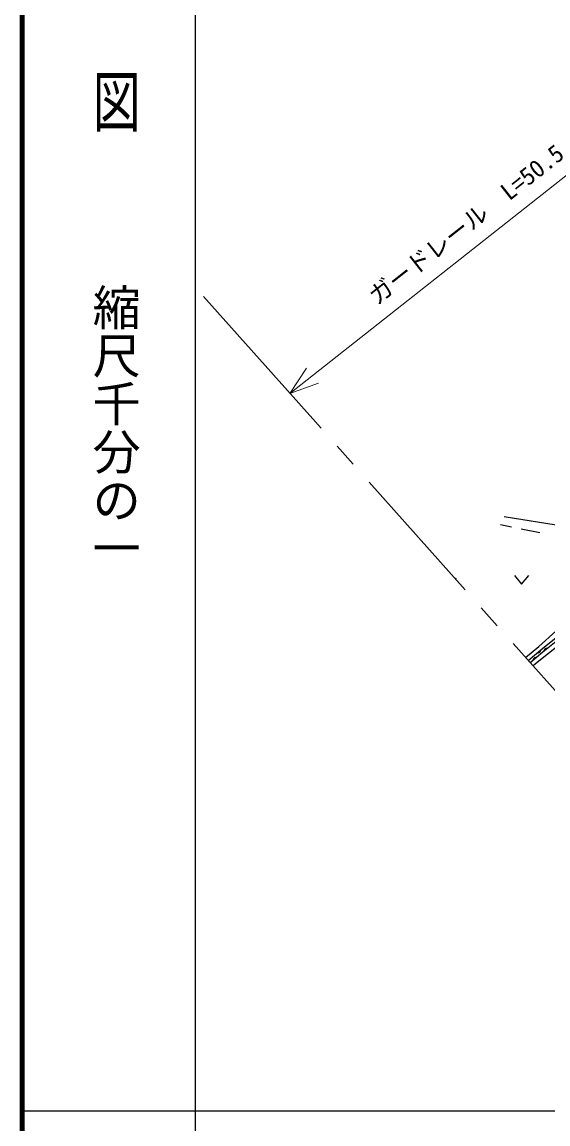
# Model space of a CAD drawing. Units: millimetres, scale not verified. Extents: x 40000 to 680000, y 20000 to 380000.
# Drawn here: x 40000 to 94710, y 203642 to 318161 of the extents above; entities that cross this region are included whole.
import ezdxf
from ezdxf.enums import TextEntityAlignment as Align

# ---------------------------------------------------------------- set-up
doc = ezdxf.new("R2010")
doc.units = ezdxf.units.MM
doc.header["$LTSCALE"] = 1000
for name, color, linetype, lineweight in [('M-BGD', 7, 'Continuous', 25), ('M-BMK-HTXT', 7, 'Continuous', 13), ('M-STR-HTXT', 7, 'Continuous', 13), ('M-TTL', 2, 'Continuous', 140), ('M-TTL-BAND', 7, 'Continuous', 25)]:
    doc.layers.add(name, color=color, linetype=linetype, lineweight=lineweight)
doc.styles.add('@ＭＳ ゴシック', font='')
doc.styles.add('ＭＳ ゴシック', font='')
doc.styles.get('@ＭＳ ゴシック').set_extended_font_data('@MS Gothic')
doc.styles.get('ＭＳ ゴシック').set_extended_font_data('MS Gothic')

msp = doc.modelspace()

# ---------------------------------------------------------------- linework, layer by layer
at = {"layer": 'M-BGD'}
for p, q in [((90923, 265666), (89783, 265891)), ((90160, 266776), (104398, 264476)), ((93866, 265084), (91904, 265472)), ((107637, 262767), (93396, 251451)), ((85140, 260359), (85098, 260269)), ((91220, 260658), (91958, 259749)), ((91958, 259749), (92720, 260639)), ((93972, 252930), (101716, 259150)), ((101914, 258898), (94177, 252684)), ((93758, 253278), (97302, 256473)), ((92375, 252118), (93758, 253278)), ((92657, 251803), (93972, 252930)), ((94177, 252684), (92870, 251564)), ((93396, 251451), (93160, 251239))]:
    msp.add_line(p, q, dxfattribs=at)
for points in [[(93503, 252106), (93496, 252107), (93490, 252107), (93484, 252107), (93477, 252107), (93471, 252107), (93464, 252106), (93458, 252106), (93452, 252106), (93445, 252105), (93439, 252104), (93432, 252103), (93426, 252102), (93420, 252101), (93414, 252100), (93407, 252099), (93401, 252097), (93395, 252096), (93389, 252094), (93382, 252092), (93376, 252091), (93370, 252089), (93364, 252087), (93358, 252084), (93352, 252082), (93346, 252080), (93340, 252077), (93334, 252075), (93328, 252072), (93323, 252069), (93317, 252066), (93311, 252063), (93306, 252060), (93300, 252057), (93295, 252054), (93289, 252050), (93284, 252047), (93278, 252043), (93273, 252039), (93268, 252036), (93263, 252032), (93258, 252028), (93253, 252024), (93248, 252020), (93243, 252015), (93238, 252011), (93234, 252007), (93229, 252002), (93225, 251998), (93220, 251993), (93216, 251988), (93212, 251984), (93207, 251979), (93203, 251974), (93199, 251969), (93195, 251964), (93191, 251959), (93188, 251953), (93184, 251948), (93180, 251943), (93177, 251937), (93174, 251932), (93170, 251926), (93167, 251921), (93164, 251915), (93161, 251910), (93158, 251904), (93156, 251898), (93153, 251892), (93150, 251886), (93148, 251880), (93145, 251874), (93143, 251868), (93141, 251862), (93139, 251856), (93137, 251850), (93135, 251844), (93134, 251838), (93132, 251832), (93131, 251825), (93129, 251819), (93128, 251813), (93127, 251806), (93126, 251800), (93125, 251794), (93124, 251787), (93123, 251781)], [(93606, 252616), (93612, 252616), (93619, 252616), (93625, 252616), (93631, 252616), (93638, 252616), (93644, 252616), (93651, 252617), (93657, 252617), (93663, 252618), (93670, 252618), (93676, 252619), (93682, 252620), (93689, 252621), (93695, 252622), (93701, 252624), (93708, 252625), (93714, 252627), (93720, 252628), (93726, 252630), (93732, 252632), (93738, 252634), (93745, 252636), (93751, 252638), (93757, 252640), (93763, 252643), (93768, 252645), (93774, 252648), (93780, 252651), (93786, 252653), (93792, 252656), (93797, 252659), (93803, 252662), (93808, 252666), (93814, 252669), (93819, 252672), (93825, 252676), (93830, 252679), (93835, 252683), (93841, 252687), (93846, 252691), (93851, 252695), (93856, 252699), (93861, 252703), (93865, 252707), (93870, 252711), (93875, 252716), (93879, 252720), (93884, 252725), (93888, 252729), (93893, 252734), (93897, 252739), (93901, 252744), (93905, 252749), (93909, 252754), (93913, 252759), (93917, 252764), (93921, 252769), (93925, 252774), (93928, 252780), (93932, 252785), (93935, 252791), (93938, 252796), (93941, 252802), (93944, 252807), (93947, 252813), (93950, 252819), (93953, 252825), (93956, 252830), (93958, 252836), (93961, 252842), (93963, 252848), (93965, 252854), (93967, 252860), (93970, 252866), (93971, 252872), (93973, 252879), (93975, 252885), (93977, 252891), (93978, 252897), (93979, 252903), (93981, 252910), (93982, 252916), (93983, 252922), (93984, 252929), (93985, 252935), (93985, 252941)], [(94654, 253068), (94648, 253068), (94641, 253068), (94635, 253069), (94629, 253069), (94622, 253069), (94616, 253069), (94609, 253069), (94603, 253068), (94597, 253068), (94590, 253067), (94584, 253067), (94577, 253066), (94571, 253065), (94565, 253064), (94558, 253063), (94552, 253062), (94546, 253060), (94540, 253059), (94533, 253057), (94527, 253056), (94521, 253054), (94515, 253052), (94509, 253050), (94503, 253048), (94497, 253046), (94491, 253044), (94485, 253041), (94479, 253039), (94473, 253036), (94467, 253033), (94461, 253031), (94456, 253028), (94450, 253025), (94444, 253021), (94439, 253018), (94433, 253015), (94428, 253011), (94423, 253008), (94417, 253004), (94412, 253001), (94407, 252997), (94402, 252993), (94397, 252989), (94392, 252985), (94387, 252981), (94382, 252977), (94377, 252972), (94373, 252968), (94368, 252963), (94364, 252959), (94359, 252954), (94355, 252949), (94351, 252945), (94346, 252940), (94342, 252935), (94338, 252930), (94334, 252925), (94331, 252920), (94327, 252914), (94323, 252909), (94320, 252904), (94316, 252898), (94313, 252893), (94310, 252887), (94306, 252882), (94303, 252876), (94300, 252870), (94298, 252865), (94295, 252859), (94292, 252853), (94290, 252847), (94287, 252841), (94285, 252835), (94283, 252829), (94281, 252823), (94279, 252817), (94277, 252811), (94275, 252805), (94273, 252799), (94272, 252792), (94270, 252786), (94269, 252780), (94267, 252773), (94266, 252767), (94265, 252761), (94264, 252754)]]:
    msp.add_lwpolyline(points, dxfattribs=at)
at = {"layer": 'M-BMK-HTXT'}
for p, q in [((58868, 289648), (71107, 275940)), ((72772, 274075), (74437, 272210)), ((76102, 270345), (86092, 259156)), ((87757, 257291), (89422, 255426)), ((91087, 253561), (101077, 242372))]:
    msp.add_line(p, q, dxfattribs=at)
at = {"layer": 'M-STR-HTXT'}
for p, q in [((107548, 310838), (67871, 279564)), ((67871, 279564), (69608, 282206)), ((67871, 279564), (70846, 280635))]:
    msp.add_line(p, q, dxfattribs=at)
at = {"layer": 'M-TTL'}
msp.add_line((40000, 380000), (40000, 20000), dxfattribs=at)
at = {"layer": 'M-TTL-BAND'}
for p, q in [((58000, 370000), (58000, 20000)), ((40000, 205000), (579000, 205000))]:
    msp.add_line(p, q, dxfattribs=at)

# ---------------------------------------------------------------- texts
at = {"layer": 'M-STR-HTXT', "style": 'ＭＳ ゴシック'}
msp.add_text('ガードレール\u3000L=50.5', height=1833, rotation=38.246, dxfattribs=at).set_placement((87091, 295986), align=Align.BOTTOM_CENTER)
at = {"layer": 'M-TTL-BAND', "style": '@ＭＳ ゴシック', "width": 1.4}
msp.add_text('平  面  図', height=3666, rotation=270, dxfattribs=at).set_placement((49777, 306475), align=Align.MIDDLE_RIGHT)
at = {"layer": 'M-TTL-BAND', "style": '@ＭＳ ゴシック'}
msp.add_text('縮尺千分の一', height=3666, rotation=270, dxfattribs=at).set_placement((49777, 261030), align=Align.MIDDLE_RIGHT)

doc.saveas('drawing.dxf')
